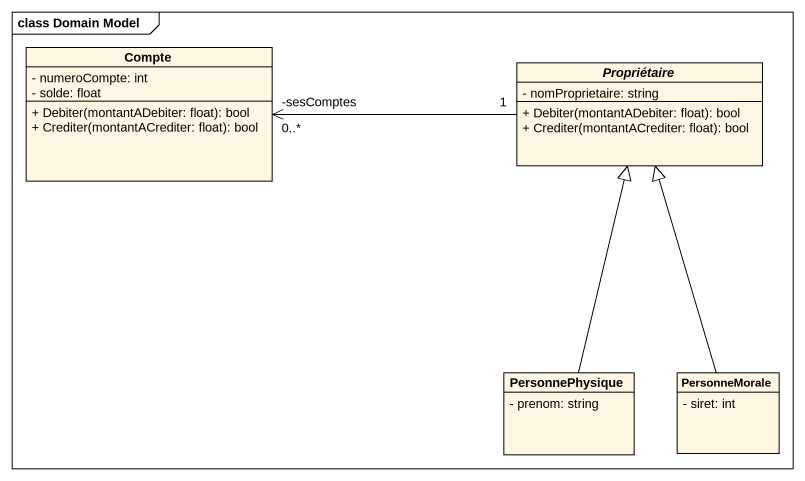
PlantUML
@startuml
mainframe class Domain Model
hide circle
hide empty members
skinparam classAttributeIconSize 0
class Compte {
  - numeroCompte: int
  - solde: float
  + Debiter(montantADebiter: float): bool
  + Crediter(montantACrediter: float): bool
}
abstract class Propriétaire {
  - nomProprietaire: string
  + Debiter(montantADebiter: float): bool
  + Crediter(montantACrediter: float): bool
}
class PersonnePhysique {
  - prenom: string
}
class PersonneMorale {
  - siret: int
}
Compte "-sesComptes\n0..*" <-right- "1" Propriétaire
PersonnePhysique -up-|> Propriétaire
PersonneMorale -up-|> Propriétaire
@enduml
